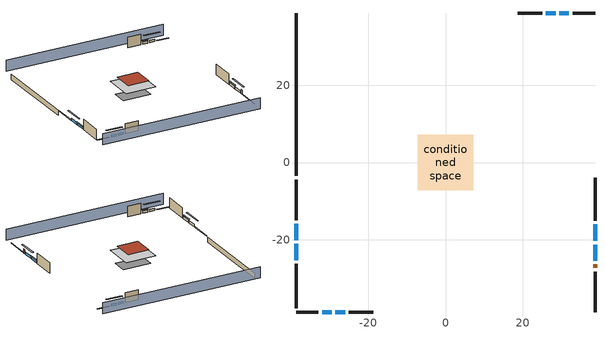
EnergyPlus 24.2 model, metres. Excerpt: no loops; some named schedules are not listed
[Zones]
conditioned space
 floor adiabatic (AdiabaticFloorConstruction): -7.16,-7.16 -7.16,7.16 7.16,7.16 7.16,-7.16 z2.74
 floor foundation (Slab1 construction): -6.78,-3.78 -6.78,3.78 6.78,3.78 6.78,-3.78 z-2.13
 wall outside (RimJoist1 construction): -38.75,-4.42 -38.75,-14.91 z0.3:0.61
 wall outside (RimJoist2 construction): 38.75,38.75 32.93,38.75 z0.3:0.61
 wall outside (RimJoist3 construction): 38.75,-38.75 38.75,-28.27 z0.3:0.61
 wall outside (RimJoist4 construction): -38.75,-38.75 -32.93,-38.75 z0.3:0.61
 wall outside (AdiabaticWallConstruction 1): 38.75,-27.34 38.75,-26.42 z0.3:2.34
 wall outside (AdiabaticWallConstruction): -38.75,-15.84 -38.75,-20.13 / -38.75,-21.06 -38.75,-25.35 z0.3:1.46; 32,38.75 29.49,38.75 / 28.56,38.75 26.04,38.75 / -32,-38.75 -29.49,-38.75 / -28.56,-38.75 -26.04,-38.75 z0.3:1.4; 38.75,-25.49 38.75,-21.27 z0.3:1.43; 38.75,-20.34 38.75,-15.99 z0.3:1.49
 wall outside (Wall1 construction): -38.75,-26.28 -38.75,-37.82 z0.3:5.18
 wall outside (Wall2 construction): 25.11,38.75 18.7,38.75 z0.3:5.18
 wall outside (Wall3 construction): 38.75,-15.06 38.75,-3.9 z0.3:5.18
 wall outside (Wall4 construction): -25.11,-38.75 -18.7,-38.75 z0.3:5.18
 wall foundation (FoundationWall1 construction): -38.75,38.75 -38.75,-3.49 z-2.13:0.3
 window (WindowConstruction): -38.75,-15.84 -38.75,-20.13 z0.3:1.46
 window (WindowConstruction 1): -38.75,-21.06 -38.75,-25.35 z0.3:1.46
 window (WindowConstruction 2): 32,38.75 29.49,38.75 z0.3:1.4
 window (WindowConstruction 3): 28.56,38.75 26.04,38.75 z0.3:1.4
 window (WindowConstruction 4): 38.75,-25.49 38.75,-21.27 z0.3:1.43
 window (WindowConstruction 5): 38.75,-20.34 38.75,-15.99 z0.3:1.49
 window (WindowConstruction 6): -32,-38.75 -29.49,-38.75 z0.3:1.4
 window (WindowConstruction 7): -28.56,-38.75 -26.04,-38.75 z0.3:1.4
 door (Door): 38.75,-27.34 38.75,-26.42 z0.3:2.34
 ceiling adiabatic (AdiabaticFloorConstruction): 7.16,-7.16 7.16,7.16 -7.16,7.16 -7.16,-7.16 z2.74
 roof outside (Roof1 construction): -5.06,5.06 -5.06,-5.06 5.06,-5.06 5.06,5.06 z5.18
shading: 38.75,43.32 -38.75,43.32 / -38.75,-43.32 38.75,-43.32 z0:5.18; -38.75,-22.87 -38.75,-13.09 -39.36,-13.09 -39.36,-22.87 z4.21; -38.75,-25.65 -38.75,-20.75 -39.36,-20.75 -39.36,-25.65 z1.77; 26.74,38.75 34.74,38.75 34.74,39.36 26.74,39.36 z4.15; 25.74,38.75 28.86,38.75 28.86,39.36 25.74,39.36 z1.71; 38.75,-18.52 38.75,-28.24 39.36,-28.24 39.36,-18.52 z4.18; 38.75,-15.69 38.75,-20.64 39.36,-20.64 39.36,-15.69 z1.8; -26.74,-38.75 -34.74,-38.75 -34.74,-39.36 -26.74,-39.36 z4.15; -25.74,-38.75 -28.86,-38.75 -28.86,-39.36 -25.74,-39.36 z1.71
[Building]
Building 1: Terrain=Suburbs
[Site:Location]
Portland Intl Arpt_OR: Latitude {deg}=45.59; Longitude {deg}=-122.6; Time Zone {hr}=-8; Elevation {m}=33; Keep Site Location Information=Yes
[Site:GroundTemperature:Shallow]
10.2558, 8.96328, 8.85977, 9.47314, 11.9355, 14.3863, 16.5111, 17.8571, 17.9714, 16.8767, 14.8061, 12.4304
[Site:WaterMainsTemperature]
Calculation Method=Schedule; Temperature Schedule=mains temperature schedule
[Material] Roughness=Rough; Thermal Absorptance=0.9
Name | Thickness {m} | Conductivity {W/m-K} | Density {kg/m3} | Specific Heat {J/kg-K} | Solar Absorptance | Visible Absorptance
asphalt or fiberglass shingles | 0.00635 | 0.162714 | 1121.4 | 1465.45 | 0.85 | 0.85
concrete 4.0 in. | 0.1016 | 1.803125 | 2242.8 | 837.4 | 0.7 | 0.7
concrete 8.0 in. | 0.2032 | 1.803125 | 2242.8 | 837.4 | 0.7 | 0.7
door material | 0.04445 | 0.0612267 | 512.64 | 1214.23 | 0.7 | 0.7
floor covering | 0.0127 | 0.0450781 | 54.468 | 1339.84 | 0.9 | 0.9
floor covering 1 | 0.0127 | 0.0433444 | 54.468 | 1339.84 | 0.6 | 0.6
floor rigid ins; wall rigid ins | 0.512978 | 0.029427 | 32.04 | 1214.23 | 0.7 | 0.7
floor stud and cavity | 0.1397 | 1.75129 | 37.0049 | 1207.88 | 0.7 | 0.7
furniture material conditioned space 1 | 0.1524 | 0.115458 | 640.8 | 1214.23 | 0.6 | 0.6
gypsum board | 0.0127 | 0.160291 | 801 | 837.4 | 0.6 | 0.6
gypsum board 1 | 0.0127 | 0.160291 | 801 | 837.4 | 0.7 | 0.7
osb sheathing 0.5 in. | 0.0127 | 0.115458 | 512.64 | 1214.23 | 0.7 | 0.7
osb sheathing 0.75 in. | 0.01905 | 0.115458 | 512.64 | 1214.23 | 0.7 | 0.7
rim joist stud and cavity | 0.0508 | 0.178688 | 50.32683 | 1063.81 | 0.6 | 0.6
roof rigid ins | 0.051816 | 0.029427 | 32.04 | 1214.23 | 0.7 | 0.7
roof stud and cavity | 0.2032 | 0.133729 | 78.34581 | 1123.46 | 0.7 | 0.7
wall stud and cavity | 0.1397 | 0.550994 | 139.0536 | 1170.24 | 0.7 | 0.7
wall stud and cavity 1 | 0.0889 | 0.380278 | 52.3479 | 1209.89 | 0.7 | 0.7
wall stud and cavity 2 | 0.0889 | 0.391764 | 83.0341 | 1211.67 | 0.7 | 0.7
wood siding | 0.0254 | 0.102417 | 544.68 | 1172.36 | 0.85 | 0.85
wood siding 1; wood siding 2 | 0.0254 | 0.102417 | 544.68 | 1172.36 | 0.7 | 0.7
[WindowMaterial:SimpleGlazingSystem]
WindowMaterial: U-Factor {W/m2-K}=2.78222; Solar Heat Gain Coefficient=0.56
[Construction]
AdiabaticFloorConstruction: floor stud and cavity, floor rigid ins, osb sheathing 0.75 in., floor covering 1
AdiabaticWallConstruction: wood siding 1, wall rigid ins, wall stud and cavity 1, gypsum board
AdiabaticWallConstruction 1: wood siding 2, wall rigid ins, wall stud and cavity 1, gypsum board
Door: door material
FoundationWall1 construction: concrete 8.0 in., gypsum board 1
furniture construction conditioned space 1: furniture material conditioned space 1
PartitionWallConstruction: gypsum board, wall stud and cavity 2, gypsum board
RimJoist1 construction; RimJoist2 construction; RimJoist3 construction; RimJoist4 construction: wood siding, rim joist stud and cavity
Roof1 construction: asphalt or fiberglass shingles, roof rigid ins, osb sheathing 0.75 in., roof stud and cavity, gypsum board
Slab1 construction: concrete 4.0 in., floor covering
Wall1 construction; Wall2 construction; Wall3 construction; Wall4 construction: wood siding, osb sheathing 0.5 in., wall stud and cavity, gypsum board
WindowConstruction; WindowConstruction 1; WindowConstruction 2; WindowConstruction 3; WindowConstruction 4; WindowConstruction 5; WindowConstruction 6; WindowConstruction 7: WindowMaterial
[Zone]
conditioned space: Multiplier=1; Volume {m3}=749.83; Part of Total Floor Area=Yes
[Space]
conditioned space 1: Zone=conditioned space; Volume {m3}=749.83
[SurfaceProperty:ExposedFoundationPerimeter]
Slab1: Exposed Perimeter Calculation Method=TotalExposedPerimeter; Total Exposed Perimeter {m}=42.24528
[SurfaceProperty:IncidentSolarMultiplier] Incident Solar Multiplier=1; Incident Solar Multiplier Schedule=trans schedule winter=0.85 summer=0.7
Window1; Window2; Window3; Window4; Window5; Window6; Window7; Window8
[InternalMass] Zone or ZoneList=conditioned space; Space or SpaceList=conditioned space 1
Name | Construction | Surface Area {m2}
furniture mass conditioned space 1 | furniture construction conditioned space 1 | 123.004
partition wall mass | PartitionWallConstruction | 307.509
[Lights]
interior lighting: Zone or ZoneList or Space or SpaceList=conditioned space 1; Schedule=lighting_interior; Design Level Calculation Method=LightingLevel; Lighting Level {W}=1064.12; Return Air Fraction=0; Fraction Radiant=0.6; Fraction Visible=0.2; Fraction Replaceable=1
[People]
occupants: Zone or ZoneList or Space or SpaceList=conditioned space 1; Number of People Schedule=occupants; Number of People Calculation Method=People; Number of People=1; Fraction Radiant=0.314171; Sensible Heat Fraction=0.56303; Activity Level Schedule=occupants activity schedule; Carbon Dioxide Generation Rate {m3/s-W}=0; Enable ASHRAE 55 Comfort Warnings=No; Mean Radiant Temperature Calculation Type=EnclosureAveraged
[ElectricEquipment] Zone or ZoneList or Space or SpaceList=conditioned space 1; Design Level Calculation Method=EquipmentLevel
Name | Schedule | Design Level {W} | Fraction Latent | Fraction Radiant | Fraction Lost
clothes dryer | clothes_dryer | 8315.53 | 0.015 | 0.081 | 0.85
clothes washer | clothes_washer | 1537.44 | 0.03 | 0.162 | 0.7
cooking range | cooking_range | 6067.67 | 0.08 | 0.432 | 0.2
dishwasher | dishwasher | 3359.84 | 0.3 | 0.18 | 0.4
fridge | fridge schedule | 41.5354 | 0 | 0.6 | 0
fridge 1 | fridge schedule 1 | 152.703 | 0 | 0.6 | 0
mech vent bath fan 0 | mech vent bath fan 0 schedule | 30 | 0 | 0 | 1
mech vent house fan | mech vent house fan schedule | 0 | 0 | 0 | 1
mech vent house fan cfis | mech vent house fan cfis schedule | 0 | 0 | 0 | 0
mech vent range fan 0 | mech vent range fan 0 schedule | 30 | 0 | 0 | 1
misc plug loads | plug_loads_other | 196.574 | 0.021 | 0.558 | 0.049
misc tv | plug_loads_tv | 545.011 | 0 | 0.6 | 0
whole house fan | Always On Discrete | 0 | 0 | 0 | 1
[OtherEquipment] Zone or ZoneList or Space or SpaceList=conditioned space 1; Design Level Calculation Method=EquipmentLevel
Name | Fuel Type | Schedule | Design Level {W} | Fraction Latent | Fraction Radiant | Fraction Lost
clothes dryer 1 | Electricity | clothes_dryer | 0 | 0.015 | 0.081 | 0.85
cooking range 1 | Electricity | cooking_range | 0 | 0.08 | 0.432 | 0.2
general water use latent | None | general water use schedule | 25.6591 | 1 | 0 | 0
general water use sensible | None | general water use schedule | -25.2881 | 0 | 0.6 | 0
mech vent house fan latent load; water heater lat | None | Always On Discrete | 0 | 1 | 0 | 0
mech vent house fan sensible load; water heater sens | None | Always On Discrete | 0 | 0 | 0 | 0
water heater energy adjustment1 | Electricity | Always On Discrete | 0.01 | 0 | 0 | 1
[ZoneInfiltration:DesignFlowRate] Zone or ZoneList or Space or SpaceList=conditioned space 1; Schedule=Always On Discrete; Design Flow Rate Calculation Method=Flow/Zone; Design Flow Rate {m3/s}=0
infil flow; natural vent flow; whole house fan flow
[WaterUse:Equipment]
dishwasher: Peak Flow Rate {m3/s}=3.85156e-05; Flow Rate Fraction Schedule=hot_water_dishwasher
[Foundation:Kiva]
Foundation Kiva 1: Initial Indoor Air Temperature {C}=21.1111; Wall Height Above Grade {m}=0.3048; Wall Depth Below Slab {m}=0.2032
[Foundation:Kiva:Settings]
Soil Conductivity {W/m-K}=1.3848; Soil Density {kg/m3}=1842.3; Soil Specific Heat {J/kg-K}=418.7; Ground Solar Absorptivity=0.9; Ground Thermal Absorptivity=0.9; Ground Surface Roughness {m}=0.03; Far-Field Width {m}=40; Deep-Ground Boundary Condition=ZeroFlux; Deep-Ground Depth {m}=40; Minimum Cell Dimension {m}=0.2; Maximum Cell Growth Coefficient=3; Simulation Timestep=Timestep
[Exterior:Lights]
exterior lighting: Schedule=exterior lighting schedule; Design Level {W}=15.2753
[EnergyManagementSystem:GlobalVariable]
infil_program_Qfan
infil_program_Qinf
natural_vent_program_Qnv
natural_vent_program_Qwhf
[EnergyManagementSystem:Sensor]
Name | Output:Variable or Output:Meter Index Key | Output:Variable or Output:Meter
airflow_gain | infil flow | Infiltration Sensible Heat Gain Energy
airflow_gain_1 | natural vent flow | Infiltration Sensible Heat Gain Energy
airflow_gain_2 | whole house fan flow | Infiltration Sensible Heat Gain Energy
airflow_loss | infil flow | Infiltration Sensible Heat Loss Energy
airflow_loss_1 | natural vent flow | Infiltration Sensible Heat Loss Energy
airflow_loss_2 | whole house fan flow | Infiltration Sensible Heat Loss Energy
clg_load_cond |  | Cooling:EnergyTransfer:Zone:CONDITIONED SPACE
clg_sp_s; clg_sp_s_1 | cooling setpoint | Schedule Value
clothes_dryer_exhaust_0_sch_s | clothes_dryer | Schedule Value
cool_season | cooling season schedule | Schedule Value
htg_load_cond |  | Heating:EnergyTransfer:Zone:CONDITIONED SPACE
htg_sp_s; htg_sp_s_1 | heating setpoint | Schedule Value
ig_ee_conv | clothes dryer | Electric Equipment Convective Heating Energy
ig_ee_conv_2 | cooking range | Electric Equipment Convective Heating Energy
ig_ee_conv_3 | dishwasher | Electric Equipment Convective Heating Energy
ig_ee_conv_4 | fridge | Electric Equipment Convective Heating Energy
ig_ee_conv_5 | fridge 1 | Electric Equipment Convective Heating Energy
ig_ee_conv_6 | misc plug loads | Electric Equipment Convective Heating Energy
ig_ee_conv_7 | misc tv | Electric Equipment Convective Heating Energy
ig_ee_conv_8 | whole house fan | Electric Equipment Convective Heating Energy
ig_ee_rad | clothes dryer | Electric Equipment Radiant Heating Energy
ig_ee_rad_2 | cooking range | Electric Equipment Radiant Heating Energy
ig_ee_rad_3 | dishwasher | Electric Equipment Radiant Heating Energy
ig_ee_rad_4 | fridge | Electric Equipment Radiant Heating Energy
ig_ee_rad_5 | fridge 1 | Electric Equipment Radiant Heating Energy
ig_ee_rad_6 | misc plug loads | Electric Equipment Radiant Heating Energy
ig_ee_rad_7 | misc tv | Electric Equipment Radiant Heating Energy
ig_ee_rad_8 | whole house fan | Electric Equipment Radiant Heating Energy
ig_lgt_conv | interior lighting | Lights Convective Heating Energy
ig_lgt_rad | interior lighting | Lights Radiant Heating Energy
ig_lgt_vis | interior lighting | Lights Visible Radiation Heating Energy
ig_oe_conv | clothes dryer 1 | Other Equipment Convective Heating Energy
ig_oe_conv_1 | cooking range 1 | Other Equipment Convective Heating Energy
ig_oe_conv_2 | general water use latent | Other Equipment Convective Heating Energy
ig_oe_conv_3 | general water use sensible | Other Equipment Convective Heating Energy
ig_oe_conv_4 | water heater energy adjustment1 | Other Equipment Convective Heating Energy
ig_oe_conv_5 | water heater lat | Other Equipment Convective Heating Energy
ig_oe_conv_6 | water heater sens | Other Equipment Convective Heating Energy
ig_oe_rad | clothes dryer 1 | Other Equipment Radiant Heating Energy
ig_oe_rad_1 | cooking range 1 | Other Equipment Radiant Heating Energy
ig_oe_rad_2 | general water use latent | Other Equipment Radiant Heating Energy
ig_oe_rad_3 | general water use sensible | Other Equipment Radiant Heating Energy
ig_oe_rad_4 | water heater energy adjustment1 | Other Equipment Radiant Heating Energy
ig_oe_rad_5 | water heater lat | Other Equipment Radiant Heating Energy
ig_oe_rad_6 | water heater sens | Other Equipment Radiant Heating Energy
ig_ppl_conv | occupants | People Convective Heating Energy
ig_ppl_rad | occupants | People Radiant Heating Energy
im_conv | furniture mass conditioned space 1 | Surface Inside Face Convection Heat Gain Energy
im_conv_1 | partition wall mass | Surface Inside Face Convection Heat Gain Energy
im_ig | furniture mass conditioned space 1 | Surface Inside Face Internal Gains Radiation Heat Gain Energy
im_ig_1 | partition wall mass | Surface Inside Face Internal Gains Radiation Heat Gain Energy
im_lgt | furniture mass conditioned space 1 | Surface Inside Face Lights Radiation Heat Gain Energy
im_lgt_1 | partition wall mass | Surface Inside Face Lights Radiation Heat Gain Energy
im_sol | furniture mass conditioned space 1 | Surface Inside Face Solar Radiation Heat Gain Energy
im_sol_1 | partition wall mass | Surface Inside Face Solar Radiation Heat Gain Energy
im_surf | furniture mass conditioned space 1 | Surface Inside Face Net Surface Thermal Radiation Heat Gain Energy
im_surf_1 | partition wall mass | Surface Inside Face Net Surface Thermal Radiation Heat Gain Energy
mech_vent_bath_fan_0_sch_s | mech vent bath fan 0 schedule | Schedule Value
mech_vent_range_fan_0_sch_s | mech vent range fan 0 schedule | Schedule Value
mv_conv | mech vent bath fan 0 | Electric Equipment Convective Heating Energy
mv_conv_1 | mech vent house fan | Electric Equipment Convective Heating Energy
mv_conv_2 | mech vent house fan cfis | Electric Equipment Convective Heating Energy
mv_conv_3 | mech vent range fan 0 | Electric Equipment Convective Heating Energy
mv_conv_4 | mech vent house fan latent load | Other Equipment Convective Heating Energy
mv_conv_5 | mech vent house fan sensible load | Other Equipment Convective Heating Energy
mv_rad | mech vent bath fan 0 | Electric Equipment Radiant Heating Energy
mv_rad_1 | mech vent house fan | Electric Equipment Radiant Heating Energy
mv_rad_2 | mech vent house fan cfis | Electric Equipment Radiant Heating Energy
mv_rad_3 | mech vent range fan 0 | Electric Equipment Radiant Heating Energy
mv_rad_4 | mech vent house fan latent load | Other Equipment Radiant Heating Energy
mv_rad_5 | mech vent house fan sensible load | Other Equipment Radiant Heating Energy
natural_vent_s | natural vent schedule | Schedule Value
out_pb_s |  | Site Outdoor Air Barometric Pressure
out_wt_s |  | Site Outdoor Air Humidity Ratio
site_vw_s |  | Site Wind Speed
ss_back_out | Window1 | Surface Window Shortwave from Zone Back Out Window Heat Transfer Rate
ss_back_out_1 | Window2 | Surface Window Shortwave from Zone Back Out Window Heat Transfer Rate
ss_back_out_2 | Window3 | Surface Window Shortwave from Zone Back Out Window Heat Transfer Rate
ss_back_out_3 | Window4 | Surface Window Shortwave from Zone Back Out Window Heat Transfer Rate
ss_back_out_4 | Window5 | Surface Window Shortwave from Zone Back Out Window Heat Transfer Rate
ss_back_out_5 | Window6 | Surface Window Shortwave from Zone Back Out Window Heat Transfer Rate
ss_back_out_6 | Window7 | Surface Window Shortwave from Zone Back Out Window Heat Transfer Rate
ss_back_out_7 | Window8 | Surface Window Shortwave from Zone Back Out Window Heat Transfer Rate
ss_conv | Door1 | Surface Inside Face Convection Heat Gain Energy
ss_conv_1 | Window1 | Surface Inside Face Convection Heat Gain Energy
ss_conv_2 | Window2 | Surface Inside Face Convection Heat Gain Energy
ss_conv_3 | Window3 | Surface Inside Face Convection Heat Gain Energy
ss_conv_4 | Window4 | Surface Inside Face Convection Heat Gain Energy
ss_conv_5 | Window5 | Surface Inside Face Convection Heat Gain Energy
ss_conv_6 | Window6 | Surface Inside Face Convection Heat Gain Energy
ss_conv_7 | Window7 | Surface Inside Face Convection Heat Gain Energy
ss_conv_8 | Window8 | Surface Inside Face Convection Heat Gain Energy
ss_ig | Door1 | Surface Inside Face Internal Gains Radiation Heat Gain Energy
ss_ig_1 | Window1 | Surface Inside Face Internal Gains Radiation Heat Gain Energy
ss_ig_2 | Window2 | Surface Inside Face Internal Gains Radiation Heat Gain Energy
ss_ig_3 | Window3 | Surface Inside Face Internal Gains Radiation Heat Gain Energy
ss_ig_4 | Window4 | Surface Inside Face Internal Gains Radiation Heat Gain Energy
ss_ig_5 | Window5 | Surface Inside Face Internal Gains Radiation Heat Gain Energy
ss_ig_6 | Window6 | Surface Inside Face Internal Gains Radiation Heat Gain Energy
ss_ig_7 | Window7 | Surface Inside Face Internal Gains Radiation Heat Gain Energy
ss_ig_8 | Window8 | Surface Inside Face Internal Gains Radiation Heat Gain Energy
ss_lgt | Door1 | Surface Inside Face Lights Radiation Heat Gain Energy
ss_sol | Door1 | Surface Inside Face Solar Radiation Heat Gain Energy
ss_surf | Door1 | Surface Inside Face Net Surface Thermal Radiation Heat Gain Energy
ss_surf_1 | Window1 | Surface Inside Face Net Surface Thermal Radiation Heat Gain Energy
ss_surf_2 | Window2 | Surface Inside Face Net Surface Thermal Radiation Heat Gain Energy
ss_surf_3 | Window3 | Surface Inside Face Net Surface Thermal Radiation Heat Gain Energy
ss_surf_4 | Window4 | Surface Inside Face Net Surface Thermal Radiation Heat Gain Energy
ss_surf_5 | Window5 | Surface Inside Face Net Surface Thermal Radiation Heat Gain Energy
ss_surf_6 | Window6 | Surface Inside Face Net Surface Thermal Radiation Heat Gain Energy
ss_surf_7 | Window7 | Surface Inside Face Net Surface Thermal Radiation Heat Gain Energy
ss_surf_8 | Window8 | Surface Inside Face Net Surface Thermal Radiation Heat Gain Energy
ss_trans_in | Window1 | Surface Window Transmitted Solar Radiation Rate
ss_trans_in_1 | Window2 | Surface Window Transmitted Solar Radiation Rate
ss_trans_in_2 | Window3 | Surface Window Transmitted Solar Radiation Rate
ss_trans_in_3 | Window4 | Surface Window Transmitted Solar Radiation Rate
ss_trans_in_4 | Window5 | Surface Window Transmitted Solar Radiation Rate
ss_trans_in_5 | Window6 | Surface Window Transmitted Solar Radiation Rate
ss_trans_in_6 | Window7 | Surface Window Transmitted Solar Radiation Rate
ss_trans_in_7 | Window8 | Surface Window Transmitted Solar Radiation Rate
ss_trans_out | Window1 | Surface Inside Face Initial Transmitted Diffuse Transmitted Out Window Solar Radiation Rate
ss_trans_out_1 | Window2 | Surface Inside Face Initial Transmitted Diffuse Transmitted Out Window Solar Radiation Rate
ss_trans_out_2 | Window3 | Surface Inside Face Initial Transmitted Diffuse Transmitted Out Window Solar Radiation Rate
ss_trans_out_3 | Window4 | Surface Inside Face Initial Transmitted Diffuse Transmitted Out Window Solar Radiation Rate
ss_trans_out_4 | Window5 | Surface Inside Face Initial Transmitted Diffuse Transmitted Out Window Solar Radiation Rate
ss_trans_out_5 | Window6 | Surface Inside Face Initial Transmitted Diffuse Transmitted Out Window Solar Radiation Rate
ss_trans_out_6 | Window7 | Surface Inside Face Initial Transmitted Diffuse Transmitted Out Window Solar Radiation Rate
ss_trans_out_7 | Window8 | Surface Inside Face Initial Transmitted Diffuse Transmitted Out Window Solar Radiation Rate
s_conv | FoundationWall1 | Surface Inside Face Convection Heat Gain Energy
s_conv_1 | inferred conditioned ceiling | Surface Inside Face Convection Heat Gain Energy
s_conv_10 | Wall2 | Surface Inside Face Convection Heat Gain Energy
s_conv_11 | Wall3 | Surface Inside Face Convection Heat Gain Energy
s_conv_12 | Wall4 | Surface Inside Face Convection Heat Gain Energy
s_conv_2 | inferred conditioned floor | Surface Inside Face Convection Heat Gain Energy
s_conv_3 | RimJoist1 | Surface Inside Face Convection Heat Gain Energy
s_conv_4 | RimJoist2 | Surface Inside Face Convection Heat Gain Energy
s_conv_5 | RimJoist3 | Surface Inside Face Convection Heat Gain Energy
s_conv_6 | RimJoist4 | Surface Inside Face Convection Heat Gain Energy
s_conv_7 | Roof1 | Surface Inside Face Convection Heat Gain Energy
s_conv_8 | Slab1 | Surface Inside Face Convection Heat Gain Energy
s_conv_9 | Wall1 | Surface Inside Face Convection Heat Gain Energy
s_ig | FoundationWall1 | Surface Inside Face Internal Gains Radiation Heat Gain Energy
s_ig_1 | inferred conditioned ceiling | Surface Inside Face Internal Gains Radiation Heat Gain Energy
s_ig_10 | Wall2 | Surface Inside Face Internal Gains Radiation Heat Gain Energy
s_ig_11 | Wall3 | Surface Inside Face Internal Gains Radiation Heat Gain Energy
s_ig_12 | Wall4 | Surface Inside Face Internal Gains Radiation Heat Gain Energy
s_ig_2 | inferred conditioned floor | Surface Inside Face Internal Gains Radiation Heat Gain Energy
s_ig_3 | RimJoist1 | Surface Inside Face Internal Gains Radiation Heat Gain Energy
s_ig_4 | RimJoist2 | Surface Inside Face Internal Gains Radiation Heat Gain Energy
s_ig_5 | RimJoist3 | Surface Inside Face Internal Gains Radiation Heat Gain Energy
s_ig_6 | RimJoist4 | Surface Inside Face Internal Gains Radiation Heat Gain Energy
s_ig_7 | Roof1 | Surface Inside Face Internal Gains Radiation Heat Gain Energy
s_ig_8 | Slab1 | Surface Inside Face Internal Gains Radiation Heat Gain Energy
s_ig_9 | Wall1 | Surface Inside Face Internal Gains Radiation Heat Gain Energy
s_lgt | FoundationWall1 | Surface Inside Face Lights Radiation Heat Gain Energy
s_lgt_1 | inferred conditioned ceiling | Surface Inside Face Lights Radiation Heat Gain Energy
s_lgt_10 | Wall2 | Surface Inside Face Lights Radiation Heat Gain Energy
s_lgt_11 | Wall3 | Surface Inside Face Lights Radiation Heat Gain Energy
s_lgt_12 | Wall4 | Surface Inside Face Lights Radiation Heat Gain Energy
s_lgt_2 | inferred conditioned floor | Surface Inside Face Lights Radiation Heat Gain Energy
s_lgt_3 | RimJoist1 | Surface Inside Face Lights Radiation Heat Gain Energy
s_lgt_4 | RimJoist2 | Surface Inside Face Lights Radiation Heat Gain Energy
s_lgt_5 | RimJoist3 | Surface Inside Face Lights Radiation Heat Gain Energy
s_lgt_6 | RimJoist4 | Surface Inside Face Lights Radiation Heat Gain Energy
s_lgt_7 | Roof1 | Surface Inside Face Lights Radiation Heat Gain Energy
s_lgt_8 | Slab1 | Surface Inside Face Lights Radiation Heat Gain Energy
s_lgt_9 | Wall1 | Surface Inside Face Lights Radiation Heat Gain Energy
s_sol | FoundationWall1 | Surface Inside Face Solar Radiation Heat Gain Energy
s_sol_1 | inferred conditioned ceiling | Surface Inside Face Solar Radiation Heat Gain Energy
s_sol_10 | Wall2 | Surface Inside Face Solar Radiation Heat Gain Energy
s_sol_11 | Wall3 | Surface Inside Face Solar Radiation Heat Gain Energy
s_sol_12 | Wall4 | Surface Inside Face Solar Radiation Heat Gain Energy
s_sol_2 | inferred conditioned floor | Surface Inside Face Solar Radiation Heat Gain Energy
s_sol_3 | RimJoist1 | Surface Inside Face Solar Radiation Heat Gain Energy
s_sol_4 | RimJoist2 | Surface Inside Face Solar Radiation Heat Gain Energy
s_sol_5 | RimJoist3 | Surface Inside Face Solar Radiation Heat Gain Energy
s_sol_6 | RimJoist4 | Surface Inside Face Solar Radiation Heat Gain Energy
s_sol_7 | Roof1 | Surface Inside Face Solar Radiation Heat Gain Energy
s_sol_8 | Slab1 | Surface Inside Face Solar Radiation Heat Gain Energy
s_sol_9 | Wall1 | Surface Inside Face Solar Radiation Heat Gain Energy
s_surf | FoundationWall1 | Surface Inside Face Net Surface Thermal Radiation Heat Gain Energy
s_surf_1 | inferred conditioned ceiling | Surface Inside Face Net Surface Thermal Radiation Heat Gain Energy
s_surf_10 | Wall2 | Surface Inside Face Net Surface Thermal Radiation Heat Gain Energy
s_surf_11 | Wall3 | Surface Inside Face Net Surface Thermal Radiation Heat Gain Energy
s_surf_12 | Wall4 | Surface Inside Face Net Surface Thermal Radiation Heat Gain Energy
s_surf_2 | inferred conditioned floor | Surface Inside Face Net Surface Thermal Radiation Heat Gain Energy
s_surf_3 | RimJoist1 | Surface Inside Face Net Surface Thermal Radiation Heat Gain Energy
s_surf_4 | RimJoist2 | Surface Inside Face Net Surface Thermal Radiation Heat Gain Energy
s_surf_5 | RimJoist3 | Surface Inside Face Net Surface Thermal Radiation Heat Gain Energy
s_surf_6 | RimJoist4 | Surface Inside Face Net Surface Thermal Radiation Heat Gain Energy
s_surf_7 | Roof1 | Surface Inside Face Net Surface Thermal Radiation Heat Gain Energy
s_surf_8 | Slab1 | Surface Inside Face Net Surface Thermal Radiation Heat Gain Energy
s_surf_9 | Wall1 | Surface Inside Face Net Surface Thermal Radiation Heat Gain Energy
water_heater_T_set | water heater setpoint | Schedule Value
[EnergyManagementSystem:Actuator]
Name | Actuated Component Unique | Actuated Component Type | Actuated Component Control Type
fridge_schedule_1_act | fridge schedule 1 | Schedule:Constant | Schedule Value
fridge_schedule_act | fridge schedule | Schedule:Constant | Schedule Value
infil_flow_act | infil flow | Zone Infiltration | Air Exchange Flow Rate
mech_vent_house_fan_cfis_act | mech vent house fan cfis | ElectricEquipment | Electricity Rate
